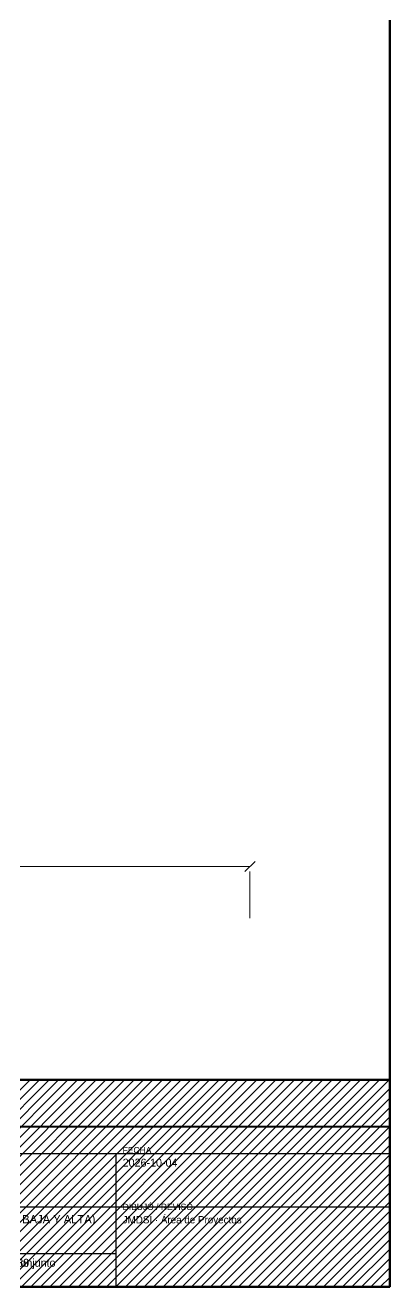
# Model space of a CAD drawing. Header units: metres. Extents: x -4 to 104, y -29 to 100.
# Drawn here: x 35.99 to 41.45, y -29.1 to -10.19 of the extents above; entities that cross this region are included whole.
import ezdxf

# ---------------------------------------------------------------- set-up
doc = ezdxf.new("R2010")
doc.units = ezdxf.units.M
for name, color, linetype, lineweight in [('cota', 7, 'CONTINUOUS', 13), ('hatch', 7, 'CONTINUOUS', 9), ('marco', 7, 'CONTINUOUS', 70), ('marco-fino', 7, 'CONTINUOUS', 25), ('marco-medio', 7, 'CONTINUOUS', 40), ('sombra', 7, 'CONTINUOUS', 5), ('texto', 7, 'CONTINUOUS', 5), ('texto-suave', 7, 'CONTINUOUS', 5)]:
    doc.layers.add(name, color=color, linetype=linetype, lineweight=lineweight)

msp = doc.modelspace()

# ---------------------------------------------------------------- linework, layer by layer
at = {"layer": 'cota'}
for p, q in [((21.5, -22.8), (39.357, -22.8)), ((39.282, -22.875), (39.432, -22.725)), ((39.357, -23.575), (39.357, -22.875))]:
    msp.add_line(p, q, dxfattribs=at)
at = {"layer": 'hatch'}
for p, q in [((32.965, -29.1), (36.065, -26)), ((33.106, -29.1), (36.206, -26)), ((33.248, -29.1), (36.348, -26)), ((33.389, -29.1), (36.489, -26)), ((33.53, -29.1), (36.63, -26)), ((33.672, -29.1), (36.772, -26)), ((33.813, -29.1), (36.913, -26)), ((33.955, -29.1), (37.055, -26)), ((34.096, -29.1), (37.196, -26)), ((34.238, -29.1), (37.338, -26)), ((34.379, -29.1), (37.479, -26)), ((34.52, -29.1), (37.62, -26)), ((34.662, -29.1), (37.762, -26)), ((34.803, -29.1), (37.903, -26)), ((34.945, -29.1), (38.045, -26)), ((35.086, -29.1), (38.186, -26)), ((35.227, -29.1), (38.327, -26)), ((35.369, -29.1), (38.469, -26)), ((35.51, -29.1), (38.61, -26)), ((35.652, -29.1), (38.752, -26)), ((35.793, -29.1), (38.893, -26)), ((35.935, -29.1), (39.035, -26)), ((36.076, -29.1), (39.176, -26)), ((36.217, -29.1), (39.317, -26)), ((36.359, -29.1), (39.459, -26)), ((36.5, -29.1), (39.6, -26)), ((36.642, -29.1), (39.742, -26)), ((36.783, -29.1), (39.883, -26)), ((36.925, -29.1), (40.025, -26)), ((37.066, -29.1), (40.166, -26)), ((37.207, -29.1), (40.307, -26)), ((37.349, -29.1), (40.449, -26)), ((37.49, -29.1), (40.59, -26)), ((37.632, -29.1), (40.732, -26)), ((37.773, -29.1), (40.873, -26)), ((37.914, -29.1), (41.014, -26)), ((38.056, -29.1), (41.156, -26)), ((38.197, -29.1), (41.297, -26)), ((38.339, -29.1), (41.439, -26)), ((38.48, -29.1), (41.45, -26.13)), ((38.622, -29.1), (41.45, -26.272)), ((38.763, -29.1), (41.45, -26.413)), ((38.904, -29.1), (41.45, -26.554)), ((39.046, -29.1), (41.45, -26.696)), ((39.187, -29.1), (41.45, -26.837)), ((39.329, -29.1), (41.45, -26.979)), ((39.47, -29.1), (41.45, -27.12)), ((39.612, -29.1), (41.45, -27.262)), ((39.753, -29.1), (41.45, -27.403)), ((39.894, -29.1), (41.45, -27.544)), ((40.036, -29.1), (41.45, -27.686)), ((40.177, -29.1), (41.45, -27.827)), ((40.319, -29.1), (41.45, -27.969)), ((40.46, -29.1), (41.45, -28.11)), ((40.601, -29.1), (41.45, -28.251)), ((40.743, -29.1), (41.45, -28.393)), ((40.884, -29.1), (41.45, -28.534)), ((41.026, -29.1), (41.45, -28.676)), ((41.167, -29.1), (41.45, -28.817)), ((41.309, -29.1), (41.45, -28.959))]:
    msp.add_line(p, q, dxfattribs=at)
at = {"layer": 'marco'}
for p, q in [((41.45, -0.6), (41.45, -29.1)), ((41.45, -29.1), (1.25, -29.1))]:
    msp.add_line(p, q, dxfattribs=at)
msp.add_lwpolyline([(31.95, -26), (41.45, -26), (41.45, -29.1), (31.95, -29.1)], close=True, dxfattribs=at)
at = {"layer": 'marco-fino'}
for p, q in [((31.95, -27.1), (41.45, -27.1)), ((37.35, -27.1), (37.35, -29.1)), ((31.95, -27.9), (41.45, -27.9)), ((31.95, -28.6), (37.35, -28.6))]:
    msp.add_line(p, q, dxfattribs=at)
at = {"layer": 'marco-medio'}
msp.add_line((31.95, -26.7), (41.45, -26.7), dxfattribs=at)
at = {"layer": 'sombra'}
msp.add_lwpolyline([(31.95, -26), (41.45, -26), (41.45, -29.1), (31.95, -29.1)], close=True, dxfattribs=at)

# ---------------------------------------------------------------- texts
at = {"layer": 'texto'}
for s, height, p in [('2026-10-04', 0.12, (37.45, -27.3)), ('BLOQUE DORMITORIOS — 2 NIVELES (PLANTA BAJA Y ALTA)', 0.125, (32.1, -28.15)), ('JMDSI · Área de Proyectos', 0.11, (37.45, -28.15)), ('Planta de azotea (cubierta) y planta de situación del conjunto', 0.12, (32.1, -28.8)), ('E 1:75 / 1:330', 0.12, (35.05, -28.8))]:
    msp.add_text(s, height=height, dxfattribs=at).set_placement(p)
at = {"layer": 'texto-suave'}
for s, p in [('FECHA', (37.45, -27.1)), ('DIBUJÓ / REVISÓ', (37.45, -27.95))]:
    msp.add_text(s, height=0.095, dxfattribs=at).set_placement(p)

doc.saveas('drawing.dxf')
